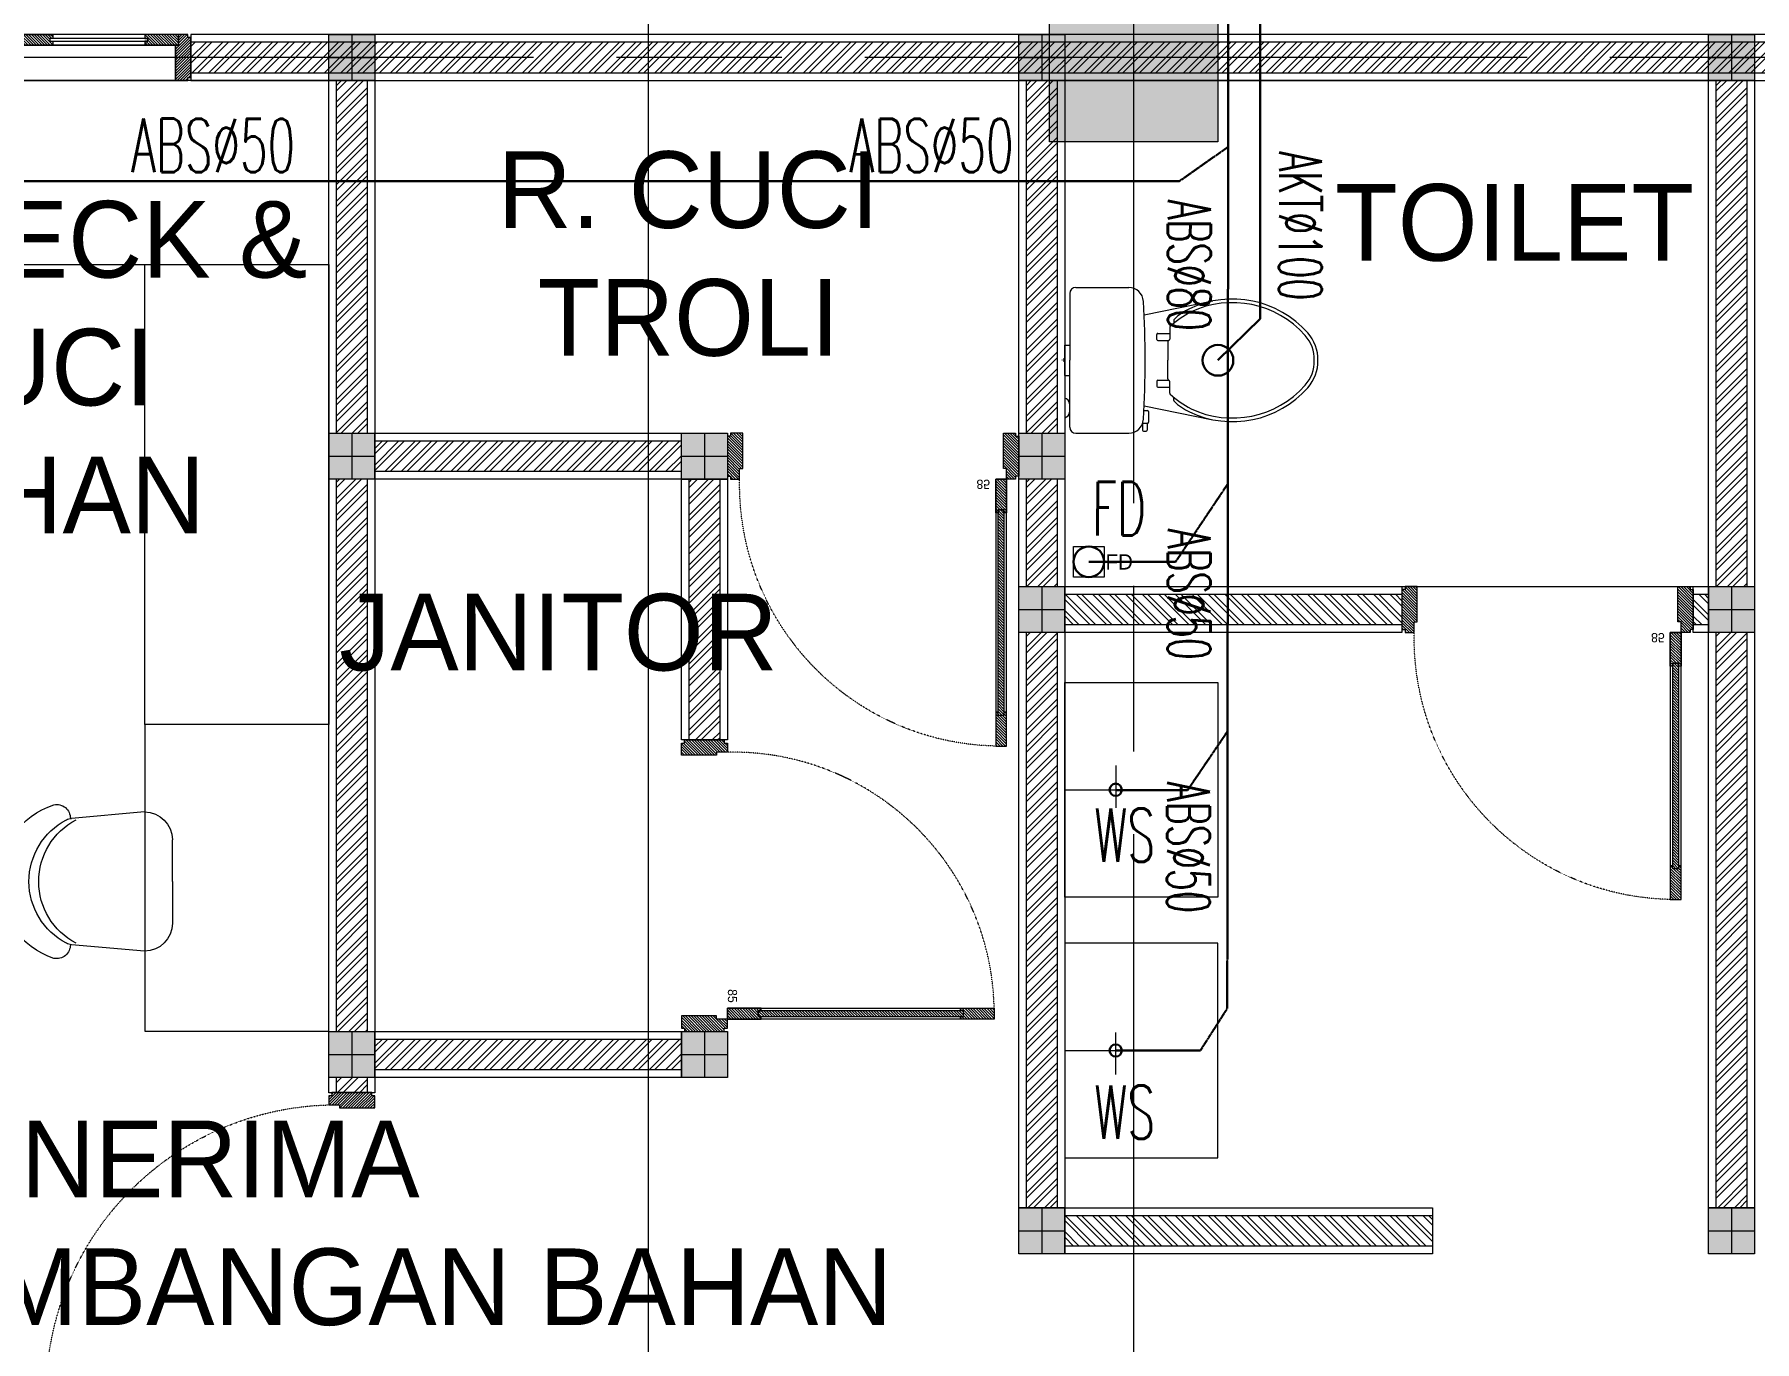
# Model space of a CAD drawing. Header units: millimetres. Extents: x -280308 to 6402717, y -14 to 2073074.
# Drawn here: x -26027 to -20417, y 494587 to 498848 of the extents above; entities that cross this region are included whole.
import ezdxf
from ezdxf.enums import TextEntityAlignment as Align

# ---------------------------------------------------------------- set-up
doc = ezdxf.new("R2010")
doc.units = ezdxf.units.MM
for name, pattern in [('ACAD_ISO03W100', [30, 12, -18]), ('ACAD_ISO08W100', [36, 24, -3, 6, -3]), ('DASHED2', [0.375, 0.25, -0.125]), ('Default', [0])]:
    doc.linetypes.add(name, pattern=pattern)
doc.layers.get('0').update_dxf_attribs({"lineweight": 0})
for name, color, linetype, lineweight, true_color in [('-P-ABK', 7, 'Continuous', 30, 0x05ffff), ('-P-AK', 7, 'Continuous', 30, 0xff0a0a), ('A-FILL-1', 7, 'Continuous', 0, 0x454545), ('P-AKT', 7, 'Continuous', 30, 0xfe0101)]:
    doc.layers.add(name, color=color, linetype=linetype, lineweight=lineweight, true_color=true_color)
for name, color, linetype, lineweight in [('_Door & Window', 1, 'Continuous', 0), ('A-ALINE-1', 91, 'Continuous', 20), ('A-ALINE-3', 111, 'Continuous', 15), ('A-ALINE-6', 117, 'Continuous', 9), ('A-ANNOTATION', 144, 'Continuous', 0), ('A-Furn', 250, 'Continuous', 0), ('A-FURN-EQPM', 177, 'Continuous', 0), ('A-Z22-T-Anno_Text', 152, 'Continuous', 9), ('ARSIR', 251, 'Continuous', 0), ('I-FURN-EQPM', 175, 'Continuous', 0), ('Struktur', 80, 'Continuous', 20)]:
    doc.layers.add(name, color=color, linetype=linetype, lineweight=lineweight)
doc.layers.add('A-TEXT', color=254, linetype='Continuous')
doc.layers.add('FURNITURE', color=26, linetype='Continuous')
doc.layers.add('Teks-PL', color=7, linetype='Default', true_color=0xff0a0a)
doc.styles.add('Annotative', font='arial.ttf', dxfattribs={"height": 1.25})
doc.styles.add('CENTURY', font='GOTHIC.TTF')
doc.styles.add('romans', font='BKANT.TTF')
doc.styles.add('RS', font='ROMANS.SHX', dxfattribs={"width": 0.8})
doc.styles.get("Standard").update_dxf_attribs({"font": 'arial.ttf'})
doc.styles.add('TGF_A', font='arial.ttf')
pattern_1 = [(315, (-30281.9954, -3445.239), (4.490128, 4.490128), [])]
pattern_2 = [(315, (-30681.9954, -2840.6916), (4.490128, 4.490128), [])]
pattern_3 = [(135, (51.1804, 3e-10), (-4.490128, -4.490128), [])]

# ---------------------------------------------------------------- blocks, each defined once
blk = doc.blocks.new('A$Ccf87384a')
blk.add_wipeout([(-75, 75), (75, 75), (75, -75), (-75, -75)])
blk.add_wipeout([(-75, -75), (-75, 75), (75, 75), (75, -75)])
at = {"layer": 'A-FILL-1', "ltscale": 0.25}
h = blk.add_hatch(color=256, dxfattribs=at)
h.dxf.hatch_style = 1
h.paths.add_polyline_path([(-75, -75), (-75, 75), (75, 75), (75, -75)])
at = {"layer": 'A-ALINE-1'}
blk.add_lwpolyline([(-75, -75), (-75, 75), (75, 75), (75, -75)], close=True, dxfattribs=at)
at = {"layer": 'A-FILL-1', "ltscale": 0.25}
for p, q in [((0, 75), (0, -75)), ((-75, 0), (75, 0))]:
    blk.add_line(p, q, dxfattribs=at)
blk = doc.blocks.new('A$C68449458')
at = {"layer": 'A-Furn'}
h = blk.add_hatch(dxfattribs=at)
h.set_pattern_fill('ANSI31', color=256, scale=2, angle=540, style=0)
h.set_pattern_definition([(225, (-3223.3206, 30765.815), (4.490128, -4.490128), [])])
h.paths.add_polyline_path([(-565, 0), (-565, 10), (-575, 10), (-575, 140), (-565, 140), (-565, 150), (-535, 150), (-535, 115), (-525, 115), (-525, 0)])
h = blk.add_hatch(dxfattribs=at)
h.set_pattern_fill('ANSI31', color=256, scale=2, angle=630, style=0)
h.set_pattern_definition(pattern_1)
h.paths.add_polyline_path([(-535, 150), (-425, 150), (-425, 136.5), (-435, 136.5), (-435, 128.5), (-425, 128.5), (-425, 115), (-535, 115)])
h = blk.add_hatch(dxfattribs=at)
h.set_pattern_fill('ANSI31', color=256, scale=2, angle=630, style=0)
h.set_pattern_definition(pattern_2)
h.paths.add_polyline_path([(-15, 150), (-125, 150), (-125, 136.5), (-115, 136.5), (-115, 128.5), (-125, 128.5), (-125, 115), (-15, 115)])
h = blk.add_hatch(dxfattribs=at)
h.set_pattern_fill('ANSI31', color=256, scale=2, angle=540, style=0)
h.set_pattern_definition([(225, (-246547.3637, -152669.671), (4.49012806, -4.49012806), [])])
h.paths.add_polyline_path([(-25, 0), (25, 0), (25, 115), (15, 115), (15, 150), (-15, 150), (-15, 115), (-25, 115)])
h = blk.add_hatch(dxfattribs=at)
h.set_pattern_fill('ANSI31', color=256, scale=2, angle=630, style=0)
h.set_pattern_definition(pattern_2)
h.paths.add_polyline_path([(15, 150), (125, 150), (125, 136.5), (115, 136.5), (115, 128.5), (125, 128.5), (125, 115), (15, 115)])
h = blk.add_hatch(dxfattribs=at)
h.set_pattern_fill('ANSI31', color=256, scale=2, angle=630, style=0)
h.set_pattern_definition(pattern_1)
h.paths.add_polyline_path([(535, 150), (425, 150), (425, 136.5), (435, 136.5), (435, 128.5), (425, 128.5), (425, 115), (535, 115)])
h = blk.add_hatch(dxfattribs=at)
h.set_pattern_fill('ANSI31', color=256, scale=2, angle=540, style=0)
h.set_pattern_definition([(225, (-3073.3206, 30765.815), (4.490128, -4.490128), [])])
h.paths.add_polyline_path([(565, 0), (565, 10), (575, 10), (575, 140), (565, 140), (565, 150), (535, 150), (535, 115), (525, 115), (525, 0)])
at = {"layer": '_Door & Window'}
for points in [[(-565, 0), (-565, 10), (-575, 10), (-575, 140), (-565, 140), (-565, 150), (-535, 150), (-535, 115), (-525, 115), (-525, 0), (-565, 0)], [(-535, 150), (-425, 150), (-425, 136.5), (-435, 136.5), (-435, 128.5), (-425, 128.5), (-425, 115), (-535, 115), (-535, 150)], [(-15, 150), (-125, 150), (-125, 136.5), (-115, 136.5), (-115, 128.5), (-125, 128.5), (-125, 115), (-15, 115), (-15, 150)], [(-25, 0), (25, 0), (25, 115), (15, 115), (15, 150), (-15, 150), (-15, 115), (-25, 115), (-25, 0)], [(15, 150), (125, 150), (125, 136.5), (115, 136.5), (115, 128.5), (125, 128.5), (125, 115), (15, 115), (15, 150)], [(535, 150), (425, 150), (425, 136.5), (435, 136.5), (435, 128.5), (425, 128.5), (425, 115), (535, 115), (535, 150)], [(565, 0), (565, 10), (575, 10), (575, 140), (565, 140), (565, 150), (535, 150), (535, 115), (525, 115), (525, 0), (565, 0)]]:
    blk.add_lwpolyline(points, dxfattribs=at)
for points in [[(-15, 150), (-15, 115), (-535, 115), (-535, 150)], [(-525, 0), (-25, 0), (-25, 115), (-525, 115)], [(15, 150), (15, 115), (535, 115), (535, 150)], [(25, 0), (525, 0), (525, 115), (25, 115)]]:
    blk.add_lwpolyline(points, close=True, dxfattribs=at)
at = {"layer": 'A-Furn', "color": 4, "true_color": 0x00e5ff}
for points in [[(-435, 136.5), (-115, 136.5), (-115, 128.5), (-435, 128.5)], [(435, 136.5), (115, 136.5), (115, 128.5), (435, 128.5)]]:
    blk.add_lwpolyline(points, close=True, dxfattribs=at)
blk = doc.blocks.new('A$Ca4ca9c0b')
at = {"layer": 'A-Furn'}
h = blk.add_hatch(dxfattribs=at)
h.set_pattern_fill('ANSI31', color=256, scale=2, angle=540, style=0)
h.set_pattern_definition([(225, (109566.3125, -240668.4215), (4.49012806, -4.49012806), [])])
h.paths.add_polyline_path([(10, 1020), (10, 910), (2, 910), (2, 920), (-17, 920), (-17, 910), (-25, 910), (-25, 1020)])
h = blk.add_hatch(dxfattribs=at)
h.set_pattern_fill('ANSI31', color=256, scale=2, angle=540, style=0)
h.set_pattern_definition([(225, (109566.3125, -240568.4215), (4.49012806, -4.49012806), [])])
h.paths.add_polyline_path([(2, 920), (-17, 920), (-17, 250), (2, 250)])
h = blk.add_hatch(dxfattribs=at)
h.set_pattern_fill('ANSI31', color=256, scale=2, angle=540, style=0)
h.set_pattern_definition([(225, (110170.8596, -240618.4215), (4.49012806, -4.49012806), [])])
h.paths.add_polyline_path([(10, 150), (10, 260), (2, 260), (2, 250), (-17, 250), (-17, 260), (-25, 260), (-25, 150)])
h = blk.add_hatch(dxfattribs=at)
h.set_pattern_fill('ANSI31', color=256, scale=2, angle=540, style=0)
h.set_pattern_definition([(225, (109716.3125, -240669.602), (4.49012806, -4.49012806), [])])
h.paths.add_polyline_path([(-890, 0), (-890, 10), (-900, 10), (-900, 140), (-890, 140), (-890, 150), (-860, 150), (-860, 115), (-850, 115), (-850, 0)])
h = blk.add_hatch(dxfattribs=at)
h.set_pattern_fill('ANSI31', color=256, scale=2, angle=540, style=0)
h.set_pattern_definition([(225, (109566.3125, -240669.602), (4.49012806, -4.49012806), [])])
h.paths.add_polyline_path([(40, 0), (40, 10), (50, 10), (50, 140), (40, 140), (40, 150), (10, 150), (10, 115), (0, 115), (0, 0)])
at = {"layer": '_Door & Window'}
for points in [[(10, 1020), (10, 910), (2, 910), (2, 920), (-17, 920), (-17, 910), (-25, 910), (-25, 1020), (10, 1020)], [(10, 150), (10, 260), (2, 260), (2, 250), (-17, 250), (-17, 260), (-25, 260), (-25, 150), (10, 150)], [(-890, 0), (-890, 10), (-900, 10), (-900, 140), (-890, 140), (-890, 150), (-860, 150), (-860, 115), (-850, 115), (-850, 0), (-890, 0)], [(40, 0), (40, 10), (50, 10), (50, 140), (40, 140), (40, 150), (10, 150), (10, 115), (0, 115), (0, 0), (40, 0)]]:
    blk.add_lwpolyline(points, dxfattribs=at)
blk.add_lwpolyline([(10, 150), (-25, 150), (-25, 1020), (10, 1020)], close=True, dxfattribs=at)
at = {"layer": '_Door & Window', "linetype": 'ACAD_ISO03W100', "ltscale": 0.02}
blk.add_arc((-6.9, 167), 853.2, 91.2147, 181.1385, dxfattribs=at)
at = {"layer": 'A-Furn'}
blk.add_lwpolyline([(2, 920), (-17, 920), (-17, 250), (2, 250)], close=True, dxfattribs=at)
at = {"layer": 'Defpoints', "ltscale": 0.25, "insert": (-87.7, 181.6), "char_height": 30, "attachment_point": 1, "style": 'CENTURY'}
blk.add_mtext_dynamic_manual_height_columns('85', width=78.467, gutter_width=750, heights=[0], dxfattribs=at)
blk = doc.blocks.new('P180')
at = {"layer": 'A-Furn'}
h = blk.add_hatch(dxfattribs=at)
h.set_pattern_fill('ANSI31', color=256, scale=2, angle=450, style=0)
h.paths.add_polyline_path([(-30765.8, -2658.3), (-30755.8, -2658.3), (-30755.8, -2648.3), (-30625.8, -2648.3), (-30625.8, -2658.3), (-30615.8, -2658.3), (-30615.8, -2688.3), (-30650.8, -2688.3), (-30650.8, -2698.3), (-30765.8, -2698.3)])
h = blk.add_hatch(dxfattribs=at)
h.set_pattern_fill('ANSI31', color=256, scale=2, angle=450, style=0)
h.set_pattern_definition([(135, (51.1804, -604.547), (-4.490128, -4.490128), [])])
h.paths.add_polyline_path([(-30615.8, -3608.3), (-30505.8, -3608.3), (-30505.8, -3600.3), (-30515.8, -3600.3), (-30515.8, -3581.3), (-30505.8, -3581.3), (-30505.8, -3573.3), (-30615.8, -3573.3)])
h = blk.add_hatch(dxfattribs=at)
h.set_pattern_fill('ANSI31', color=256, scale=2, angle=450, style=0)
h.set_pattern_definition(pattern_3)
h.paths.add_polyline_path([(-29795.8, -3600.3), (-29795.8, -3581.3), (-30515.8, -3581.3), (-30515.8, -3600.3)])
h = blk.add_hatch(dxfattribs=at)
h.set_pattern_fill('ANSI31', color=256, scale=2, angle=450, style=0)
h.set_pattern_definition(pattern_3)
h.paths.add_polyline_path([(-29695.8, -3608.3), (-29805.8, -3608.3), (-29805.8, -3600.3), (-29795.8, -3600.3), (-29795.8, -3581.3), (-29805.8, -3581.3), (-29805.8, -3573.3), (-29695.8, -3573.3)])
h = blk.add_hatch(dxfattribs=at)
h.set_pattern_fill('ANSI31', color=256, scale=2, angle=450, style=0)
h.paths.add_polyline_path([(-30765.8, -3638.3), (-30755.8, -3638.3), (-30755.8, -3648.3), (-30625.8, -3648.3), (-30625.8, -3638.3), (-30615.8, -3638.3), (-30615.8, -3608.3), (-30650.8, -3608.3), (-30650.8, -3598.3), (-30765.8, -3598.3)])
at = {"layer": '_Door & Window'}
for points in [[(-30765.8, -2658.3), (-30755.8, -2658.3), (-30755.8, -2648.3), (-30625.8, -2648.3), (-30625.8, -2658.3), (-30615.8, -2658.3), (-30615.8, -2688.3), (-30650.8, -2688.3), (-30650.8, -2698.3), (-30765.8, -2698.3), (-30765.8, -2658.3)], [(-30615.8, -3608.3), (-30505.8, -3608.3), (-30505.8, -3600.3), (-30515.8, -3600.3), (-30515.8, -3581.3), (-30505.8, -3581.3), (-30505.8, -3573.3), (-30615.8, -3573.3), (-30615.8, -3608.3)], [(-29695.8, -3608.3), (-29805.8, -3608.3), (-29805.8, -3600.3), (-29795.8, -3600.3), (-29795.8, -3581.3), (-29805.8, -3581.3), (-29805.8, -3573.3), (-29695.8, -3573.3), (-29695.8, -3608.3)], [(-30765.8, -3638.3), (-30755.8, -3638.3), (-30755.8, -3648.3), (-30625.8, -3648.3), (-30625.8, -3638.3), (-30615.8, -3638.3), (-30615.8, -3608.3), (-30650.8, -3608.3), (-30650.8, -3598.3), (-30765.8, -3598.3), (-30765.8, -3638.3)]]:
    blk.add_lwpolyline(points, dxfattribs=at)
blk.add_lwpolyline([(-30615.8, -3608.3), (-30615.8, -3573.3), (-29695.8, -3573.3), (-29695.8, -3608.3)], close=True, dxfattribs=at)
at = {"layer": '_Door & Window', "linetype": 'ACAD_ISO03W100', "ltscale": 0.02}
blk.add_arc((-30640.5, -3634.6), 946.6, 3.7152, 88.5077, dxfattribs=at)
at = {"layer": 'A-Furn'}
blk.add_lwpolyline([(-29795.8, -3600.3), (-29795.8, -3581.3), (-30515.8, -3581.3), (-30515.8, -3600.3)], close=True, dxfattribs=at)
at = {"layer": 'Defpoints', "ltscale": 0.25, "insert": (-30585.6, -3496.2), "char_height": 30, "attachment_point": 1, "rotation": 270, "style": 'CENTURY'}
blk.add_mtext_dynamic_manual_height_columns('90', width=78.467, gutter_width=750, heights=[0], dxfattribs=at)
blk = doc.blocks.new('A$C286adef0')
at = {"layer": 'A-FILL-1', "ltscale": 0.25}
h = blk.add_hatch(dxfattribs=at)
h.set_pattern_fill('ANSI32', color=256, scale=4, angle=180)
h.set_pattern_definition([(225, (125650.98, -40218.705), (26.940768, -26.940768), []), (225, (125633.02, -40218.705), (26.940768, -26.940768), [])])
h.paths.add_polyline_path([(20972.8, -5047), (20972.8, -1747), (21072.8, -1747), (21072.8, -5047)])
h = blk.add_hatch(dxfattribs=at)
h.set_pattern_fill('ANSI32', color=256, scale=4, angle=180)
h.set_pattern_definition([(225, (127900.98, -40218.705), (26.940768, -26.940768), []), (225, (127883.02, -40218.705), (26.940768, -26.940768), [])])
h.paths.add_polyline_path([(23222.8, -5422), (23222.8, -1747), (23322.8, -1747), (23322.8, -5422)])
h = blk.add_hatch(dxfattribs=at)
h.set_pattern_fill('ANSI32', color=256, scale=4, angle=180)
h.set_pattern_definition([(225, (130150.98, -40218.705), (26.940768, -26.940768), []), (225, (130133.02, -40218.705), (26.940768, -26.940768), [])])
h.paths.add_polyline_path([(25472.8, -5422), (25472.8, -1747), (25572.8, -1747), (25572.8, -5422)])
h = blk.add_hatch(dxfattribs=at)
h.set_pattern_fill('ANSI32', color=256, scale=4, angle=180)
h.set_pattern_definition([(225, (126800.98, -40218.705), (26.940768, -26.940768), []), (225, (126783.02, -40218.705), (26.940768, -26.940768), [])])
h.paths.add_polyline_path([(22122.8, -3897), (22122.8, -3047), (22222.8, -3047), (22222.8, -3897)])
at = {"layer": 'A-ALINE-3', "linetype": 'Continuous'}
for points in [[(20972.8, -5047), (20972.8, -1747), (21072.8, -1747), (21072.8, -5047)], [(23222.8, -5422), (23222.8, -1747), (23322.8, -1747), (23322.8, -5422)], [(25472.8, -5422), (25472.8, -1747), (25572.8, -1747), (25572.8, -5422)], [(22122.8, -3897), (22122.8, -3047), (22222.8, -3047), (22222.8, -3897)]]:
    blk.add_lwpolyline(points, close=True, dxfattribs=at)
at = {"layer": 'A-ALINE-6'}
for points in [[(20947.8, -5047), (20947.8, -1747), (21097.8, -1747), (21097.8, -5047)], [(23197.8, -5422), (23197.8, -1747), (23347.8, -1747), (23347.8, -5422)], [(25447.8, -5422), (25447.8, -1747), (25597.8, -1747), (25597.8, -5422)], [(22097.8, -3897), (22097.8, -3047), (22247.8, -3047), (22247.8, -3897)]]:
    blk.add_lwpolyline(points, close=True, dxfattribs=at)
at = {"ltscale": 0.25, "xscale": -1, "rotation": 180}
blk.add_blockref('A$Ca4ca9c0b', (25347.8, -3397), dxfattribs=at)
at = {"ltscale": 0.25}
blk.add_blockref('A$Ccf87384a', (22172.8, -4922), dxfattribs=at)
at = {"xscale": -1}
blk.add_blockref('P180', (-9668, -2398.6), dxfattribs=at)
at = {"layer": 'A-FURN-EQPM', "color": 0, "linetype": 'ByBlock', "lineweight": -2, "ltscale": 0.25}
blk.add_blockref('A$C68449458', (19922.8, -1747), dxfattribs=at)
at = {"ltscale": 0.25}
for p in [(21022.8, -1672), (21022.8, -2972), (23272.8, -2972), (23272.8, -3472), (25522.8, -3472), (21022.8, -4922), (23272.8, -5497), (25522.8, -5497)]:
    blk.add_blockref('A$Ccf87384a', p, dxfattribs=at)
at = {"ltscale": 0.25, "rotation": 270}
blk.add_blockref('A$Ca4ca9c0b', (22097.8, -4797), dxfattribs=at)
at = {"layer": 'A-FILL-1', "ltscale": 0.25}
h = blk.add_hatch(dxfattribs=at)
h.set_pattern_fill('ANSI32', color=256, scale=4, angle=180)
h.set_pattern_definition([(225, (-183193.888, -223804.533), (26.9407684, -26.9407684), []), (225, (-183211.85, -223804.533), (26.9407684, -26.9407684), [])])
h.paths.add_polyline_path([(22097.8, -3022), (21097.8, -3022), (21097.8, -2922), (22097.8, -2922)])
h = blk.add_hatch(dxfattribs=at)
h.set_pattern_fill('ANSI32', color=256, scale=4, angle=270)
h.set_pattern_definition([(315, (61819.543, 101156.224), (26.940768, 26.940768), []), (315, (61819.543, 101138.263), (26.940768, 26.940768), [])])
h.paths.add_polyline_path([(24447.8, -3522), (23347.8, -3522), (23347.8, -3422), (24447.8, -3422)])
h = blk.add_hatch(dxfattribs=at)
h.set_pattern_fill('ANSI32', color=256, scale=4, angle=270)
h.set_pattern_definition([(315, (62719.543, 101156.224), (26.940768, 26.940768), []), (315, (62719.543, 101138.263), (26.940768, 26.940768), [])])
h.paths.add_polyline_path([(25447.8, -3522), (25397.8, -3522), (25397.8, -3422), (25447.8, -3422)])
h = blk.add_hatch(dxfattribs=at)
h.set_pattern_fill('ANSI32', color=256, scale=4, angle=180)
h.set_pattern_definition([(225, (-183193.888, -225754.533), (26.9407684, -26.9407684), []), (225, (-183211.85, -225754.533), (26.9407684, -26.9407684), [])])
h.paths.add_polyline_path([(22097.8, -4972), (21097.8, -4972), (21097.8, -4872), (22097.8, -4872)])
h = blk.add_hatch(dxfattribs=at)
h.set_pattern_fill('ANSI32', color=256, scale=4, angle=270)
h.set_pattern_definition([(315, (61819.543, 99131.224), (26.940768, 26.940768), []), (315, (61819.543, 99113.263), (26.940768, 26.940768), [])])
h.paths.add_polyline_path([(24547.8, -5547), (23347.8, -5547), (23347.8, -5447), (24547.8, -5447)])
at = {"layer": 'A-ALINE-3', "linetype": 'Continuous'}
for points in [[(22097.8, -3022), (21097.8, -3022), (21097.8, -2922), (22097.8, -2922)], [(24447.8, -3522), (23347.8, -3522), (23347.8, -3422), (24447.8, -3422)], [(25447.8, -3522), (25397.8, -3522), (25397.8, -3422), (25447.8, -3422)], [(22097.8, -4972), (21097.8, -4972), (21097.8, -4872), (22097.8, -4872)], [(24547.8, -5547), (23347.8, -5547), (23347.8, -5447), (24547.8, -5447)]]:
    blk.add_lwpolyline(points, close=True, dxfattribs=at)
at = {"layer": 'A-ALINE-6'}
for points in [[(23347.8, -3397), (25447.8, -3397), (25447.8, -1747), (23347.8, -1747)], [(22097.8, -3047), (21097.8, -3047), (21097.8, -2897), (22097.8, -2897)], [(24447.8, -3547), (23347.8, -3547), (23347.8, -3397), (24447.8, -3397)], [(25447.8, -3547), (25397.8, -3547), (25397.8, -3397), (25447.8, -3397)], [(22097.8, -4997), (21097.8, -4997), (21097.8, -4847), (22097.8, -4847)], [(24547.8, -5572), (23347.8, -5572), (23347.8, -5422), (24547.8, -5422)]]:
    blk.add_lwpolyline(points, close=True, dxfattribs=at)
at = {"ltscale": 0.25}
for p in [(23272.8, -1672), (25522.8, -1672), (22172.8, -2972)]:
    blk.add_blockref('A$Ccf87384a', p, dxfattribs=at)
at = {"layer": 'A-FILL-1', "ltscale": 0.25}
h = blk.add_hatch(dxfattribs=at)
h.set_pattern_fill('ANSI32', color=256, scale=4, angle=180)
h.set_pattern_definition([(225, (-254914.15, -218108.79), (26.9407684, -26.9407684), []), (225, (-254932.112, -218108.79), (26.9407684, -26.9407684), [])])
h.paths.add_polyline_path([(29572.8, -1622), (20497.8, -1622), (20497.8, -1722), (29572.8, -1722)])
at = {"layer": 'A-ALINE-3', "linetype": 'Continuous'}
blk.add_lwpolyline([(29572.8, -1622), (20497.8, -1622), (20497.8, -1722), (29572.8, -1722)], close=True, dxfattribs=at)
at = {"layer": 'A-ALINE-6'}
blk.add_lwpolyline([(29572.8, -1597), (20497.8, -1597), (20497.8, -1747), (29572.8, -1747)], close=True, dxfattribs=at)
at = {"ltscale": 0.25, "xscale": -1, "rotation": 180}
blk.add_blockref('A$Ca4ca9c0b', (23147.8, -2897), dxfattribs=at)
blk = doc.blocks.new('*U552')
at = {"layer": 'A-ANNOTATION', "linetype": 'ACAD_ISO08W100', "ltscale": 0.25}
blk.add_lwpolyline([(0, -5), (0, -90.561)], dxfattribs=at)
at = {"layer": 'A-TEXT'}
blk.add_attdef('N', text='', height=0.9, dxfattribs=at).set_placement((0, 2.75), align=Align.MIDDLE_CENTER)
blk = doc.blocks.new('*U539')
at = {"layer": 'A-ANNOTATION', "linetype": 'ACAD_ISO08W100', "ltscale": 0.25}
blk.add_lwpolyline([(0, -7.641), (0, -228.348)], dxfattribs=at)
at = {"layer": 'A-TEXT'}
blk.add_attdef('N', text='', height=0.9, dxfattribs=at).set_placement((0, 2.75), align=Align.MIDDLE_CENTER)
blk = doc.blocks.new('A$Cf37525da')
at = {"color": 124, "xscale": -360.0000000000001, "yscale": 360.0000000000001, "zscale": 360.0000000000001}
for name, p, rotation in [('*U552', (-44750, -25932.8), 180), ('*U539', (4643.8, 0), 270)]:
    blk.add_blockref(name, p, dxfattribs=dict(at, rotation=rotation))
blk = doc.blocks.new('*U538')
at = {"lineweight": -2}
blk.add_lwpolyline([(0, -0.2344), (0, -3.1346)], dxfattribs=at)
at = {"color": 7, "lineweight": -2, "style": 'TGF_A', "flags": 8}
for tag, height, p in [('NOTE1', 0.0625, (0, 0.3375)), ('DET', 0.0938, (0, 0.0961)), ('SHT', 0.075, (0, -0.1021)), ('NOTE2', 0.0625, (0, -0.3994))]:
    blk.add_attdef(tag, text='', height=height, dxfattribs=at).set_placement(p, align=Align.MIDDLE)
blk = doc.blocks.new('A$Cba193409')
at = {"layer": 'A-Z22-T-Anno_Text', "color": 7, "xscale": 4266.666666600002, "yscale": 4266.666666600002, "zscale": 4266.666666600002}
blk.add_blockref('*U538', (-46583, 5394.1), dxfattribs=at)
blk = doc.blocks.new('A$Ccc440957')
at = {"layer": 'FURNITURE', "color": 0, "linetype": 'ByBlock', "lineweight": -2}
for p, q in [((-44.9, 189), (-243.3, 171.7)), ((30.7, 0), (30.7, 113.4)), ((30.7, 0), (30.7, -113.4)), ((-44.9, -189), (-243.3, -171.7))]:
    blk.add_line(p, q, dxfattribs=at)
for centre, radius, start, end in [((-218.8, -5.7), 226.4, 108.7288, 178.5583), ((-284.3, 171.6), 37.8, 0, 100.971), ((-44.9, 113.4), 75.6, 0, 90), ((-170.1, 0), 189, 117.5453, 180), ((-143.7, 0), 189, 117.5453, 180), ((-240, 134.1), 37.8, 94.9782, 117.5453), ((-218.8, 5.7), 226.4, 181.4417, 251.2712), ((-170.1, 0), 189, 180, 242.4547), ((-143.7, 0), 189, 180, 242.4547), ((-44.9, -113.4), 75.6, 270, 0), ((-284.3, -171.6), 37.8, 259.029, 0), ((-240, -134.1), 37.8, 242.4547, 265.0218)]:
    blk.add_arc(centre, radius, start, end, dxfattribs=at)
blk = doc.blocks.new('WASTAFEL 2')
at = {"color": 0, "linetype": 'ByBlock', "lineweight": -2, "ltscale": 0.25}
for p, q in [((48793.3, 63216.8), (48793.3, 63050.4)), ((48871.9, 63050.4), (48734.5, 63050.4))]:
    blk.add_line(p, q, dxfattribs=at)
blk.add_lwpolyline([(48443.3, 63216.8), (49143.3, 63216.8), (49143.3, 62716.8), (48443.3, 62716.8)], close=True, dxfattribs=at)
blk = doc.blocks.new('greg')
at = {"layer": 'I-FURN-EQPM', "ltscale": 1000}
for p, q in [((2016835.1, 1433823.2), (2017007.7, 1433823.2)), ((2016815.6, 1433803.7), (2016815.6, 1433585.7)), ((2017057.8, 1433734.4), (2017282.2, 1433779.2)), ((2017141.5, 1433693.1), (2017141.5, 1433655)), ((2017154.9, 1433716.9), (2017154.9, 1433706.2)), ((2017099.8, 1433653.7), (2017099.8, 1433670.4)), ((2017103.1, 1433673.6), (2017141.5, 1433673.6)), ((2017103.1, 1433650.5), (2017138.2, 1433650.5)), ((2017134.9, 1433645.9), (2017134.9, 1433585.7)), ((2017135.9, 1433648.3), (2017140.5, 1433652.7)), ((2016798.9, 1433634.9), (2016815.6, 1433634.9)), ((2016798.9, 1433536.4), (2016798.9, 1433634.9)), ((2016815.6, 1433367.6), (2016815.6, 1433585.7)), ((2017134.9, 1433525.4), (2017134.9, 1433585.7)), ((2016798.9, 1433536.4), (2016815.6, 1433536.4)), ((2017099.8, 1433517.6), (2017099.8, 1433501)), ((2017103.1, 1433520.9), (2017138.2, 1433520.9)), ((2017103.1, 1433497.7), (2017141.5, 1433497.7)), ((2017135.9, 1433523.1), (2017140.5, 1433518.7)), ((2017141.5, 1433478.2), (2017141.5, 1433516.3)), ((2016798.9, 1433461.8), (2016798.9, 1433398.7)), ((2016814.4, 1433443.8), (2016814.4, 1433416.7)), ((2016814.4, 1433441.1), (2016815.6, 1433441.1)), ((2016814.4, 1433419.4), (2016815.6, 1433419.4)), ((2017057.1, 1433421.9), (2017069.3, 1433421.9)), ((2017057.8, 1433436.9), (2017282.2, 1433392.2)), ((2017072.5, 1433418.6), (2017072.5, 1433383.6)), ((2017154.9, 1433454.4), (2017154.9, 1433465.1)), ((2017052.9, 1433380.3), (2017052.9, 1433358.4)), ((2017053, 1433380.4), (2017069.3, 1433380.4)), ((2017056.2, 1433355.2), (2017064.9, 1433355.2)), ((2017068.1, 1433380.4), (2017068.1, 1433358.4)), ((2016835.1, 1433348.2), (2017007.7, 1433348.2))]:
    blk.add_line(p, q, dxfattribs=at)
for centre, radius, start, end in [((2016835.1, 1433803.7), 19.4, 90, 180), ((2017007.7, 1433775.2), 48, 2.7365, 90), ((2013801.1, 1433585.7), 3260.1, 356.6267, 3.3733), ((2017287.3, 1433582.7), 189.5, 115.3845, 133.926), ((2017346.2, 1433458.4), 327.1, 41.4237, 115.367), ((2017346.2, 1433458.4), 315.4, 41.4237, 115.367), ((2017144.7, 1433693.1), 3.24, 132.4037, 180), ((2017360.3, 1433457.1), 322.9, 117.5155, 132.4037), ((2017158.1, 1433716.9), 3.24, 133.926, 180), ((2017103.1, 1433670.4), 3.24, 90, 180), ((2017103.1, 1433653.7), 3.24, 180, 270), ((2017138.2, 1433645.9), 3.24, 134.0485, 180), ((2017138.2, 1433655), 3.24, 314.0485, 0), ((2017496.1, 1433588.5), 116.9, 358.7172, 42.146), ((2017496.1, 1433588.5), 128.6, 358.7172, 42.146), ((2017496.1, 1433582.8), 116.9, 317.854, 1.2828), ((2017496.1, 1433582.8), 128.6, 317.854, 1.2828), ((2017138.2, 1433525.4), 3.24, 180, 225.9515), ((2017103.1, 1433517.6), 3.24, 90, 180), ((2017103.1, 1433501), 3.24, 180, 270), ((2017138.2, 1433516.3), 3.24, 0, 45.9515), ((2017144.7, 1433478.2), 3.24, 180, 227.5963), ((2017360.3, 1433714.3), 322.9, 227.5963, 242.4845), ((2017346.2, 1433712.9), 327.1, 244.633, 318.5763), ((2017346.2, 1433712.9), 315.4, 244.633, 318.5763), ((2016795.4, 1433443.2), 19, 1.9066, 79.3868), ((2016795.4, 1433417.4), 19, 280.6132, 358.0934), ((2017069.3, 1433418.6), 3.24, 0, 90), ((2017158.1, 1433454.4), 3.24, 180, 226.074), ((2017287.3, 1433588.6), 189.5, 226.074, 244.6155), ((2016835.1, 1433367.6), 19.4, 180, 270), ((2017007.7, 1433396.1), 48, 270, 357.2635), ((2017056.2, 1433358.4), 3.24, 180, 270), ((2017064.9, 1433358.4), 3.24, 270, 0), ((2017069.3, 1433383.6), 3.24, 270, 0)]:
    blk.add_arc(centre, radius, start, end, dxfattribs=at)
at = {"layer": 'I-FURN-EQPM', "ltscale": 1000, "style": 'romans'}
blk.add_text('+', height=19.4, dxfattribs=at).set_placement((2016786.8, 1433577.3))
blk = doc.blocks.new('A$C8aa274cb')
at = {"color": 0, "linetype": 'ByBlock', "lineweight": -2, "ltscale": 0.25}
blk.add_lwpolyline([(-47650, -375), (-49700, -375), (-49700, -975), (-47650, -975)], close=True, dxfattribs=at)
at = {"layer": 'A-FURN-EQPM', "color": 0, "linetype": 'ByBlock', "lineweight": -2, "ltscale": 0.25}
for points in [[(-47650, -2475), (-48250, -2475), (-48250, -975), (-47650, -975)], [(-48250, -3475), (-47650, -3475), (-47650, -2475), (-48250, -2475)]]:
    blk.add_lwpolyline(points, close=True, dxfattribs=at)
at = {"layer": 'A-FURN-EQPM', "linetype": 'ByBlock', "lineweight": -2, "ltscale": 0.25}
blk.add_lwpolyline([(-45221.1, -1894.3), (-45121.1, -1894.3), (-45121.1, -1994.3), (-45221.1, -1994.3)], close=True, dxfattribs=at)
at = {"color": 0, "linetype": 'ByBlock', "lineweight": -2, "rotation": 90}
blk.add_blockref('WASTAFEL 2', (17966.8, -51480.8), dxfattribs=at)
at = {"ltscale": 0.25, "xscale": -1.2, "yscale": 1.2, "zscale": 1.2, "rotation": 180}
blk.add_blockref('A$Ccc440957', (-48196.8, -2986.8), dxfattribs=at)
at = {"color": 0, "linetype": 'ByBlock', "lineweight": -2, "xscale": -1.000000000000005, "rotation": 90}
blk.add_blockref('WASTAFEL 2', (17966.8, 45255.8), dxfattribs=at)
at = {"layer": 'A-Furn', "color": 0, "linetype": 'ByBlock', "lineweight": -2, "ltscale": 0.25}
blk.add_blockref('greg', (-2062048.9, -1434873.2), dxfattribs=at)
blk = doc.blocks.new('A$Ce8dd3f65')
at = {"layer": 'ARSIR', "linetype": 'ByBlock', "lineweight": -2, "ltscale": 0.25}
h = blk.add_hatch(color=256, dxfattribs=at)
h.dxf.hatch_style = 1
h.paths.add_polyline_path([(30100, 3775), (30500, 3775), (30500, 4375), (30100, 4375)])
h.paths.add_polyline_path([(30050, 1875), (30550, 1875), (30550, 2375), (30050, 2375)])
h.paths.add_polyline_path([(44800, 1875), (45300, 1875), (45300, 2375), (44800, 2375)])
h.paths.add_polyline_path([(39025, 1875), (39525, 1875), (39525, 2375), (39025, 2375)])
h.paths.add_polyline_path([(0, 20200), (600, 20200), (600, 19600), (0, 19600)])
h.paths.add_polyline_path([(0, 600), (600, 600), (600, 0), (0, 0)])
h.paths.add_polyline_path([(0, 14300), (600, 14300), (600, 13700), (0, 13700)])
h.paths.add_polyline_path([(0, 5900), (600, 5900), (600, 6500), (0, 6500)])
h.paths.add_polyline_path([(4025, 20175), (4575, 20175), (4575, 19625), (4025, 19625)])
h.paths.add_polyline_path([(4000, 14300), (4600, 14300), (4600, 13700), (4000, 13700)])
h.paths.add_polyline_path([(4025, 25), (4575, 25), (4575, 575), (4025, 575)])
h.paths.add_polyline_path([(4000, 5900), (4600, 5900), (4600, 6500), (4000, 6500)])
h.paths.add_polyline_path([(9025, 20175), (9575, 20175), (9575, 19625), (9025, 19625)])
h.paths.add_polyline_path([(9000, 14300), (9600, 14300), (9600, 13700), (9000, 13700)])
h.paths.add_polyline_path([(9025, 25), (9575, 25), (9575, 575), (9025, 575)])
h.paths.add_polyline_path([(9000, 5900), (9600, 5900), (9600, 6500), (9000, 6500)])
h.paths.add_polyline_path([(15025, 20175), (15575, 20175), (15575, 19625), (15025, 19625)])
h.paths.add_polyline_path([(15000, 14300), (15600, 14300), (15600, 13700), (15000, 13700)])
h.paths.add_polyline_path([(15025, 25), (15575, 25), (15575, 575), (15025, 575)])
h.paths.add_polyline_path([(15000, 5900), (15600, 5900), (15600, 6500), (15000, 6500)])
h.paths.add_polyline_path([(21025, 20175), (21575, 20175), (21575, 19625), (21025, 19625)])
h.paths.add_polyline_path([(21000, 14300), (21600, 14300), (21600, 13700), (21000, 13700)])
h.paths.add_polyline_path([(21025, 25), (21575, 25), (21575, 575), (21025, 575)])
h.paths.add_polyline_path([(21000, 5900), (21600, 5900), (21600, 6500), (21000, 6500)])
h.paths.add_polyline_path([(27025, 20175), (27575, 20175), (27575, 19625), (27025, 19625)])
h.paths.add_polyline_path([(27000, 14300), (27600, 14300), (27600, 13700), (27000, 13700)])
h.paths.add_polyline_path([(27025, 25), (27575, 25), (27575, 575), (27025, 575)])
h.paths.add_polyline_path([(27000, 5900), (27600, 5900), (27600, 6500), (27000, 6500)])
h.paths.add_polyline_path([(33025, 20175), (33575, 20175), (33575, 19625), (33025, 19625)])
h.paths.add_polyline_path([(33000, 14300), (33600, 14300), (33600, 13700), (33000, 13700)])
h.paths.add_polyline_path([(33025, 25), (33575, 25), (33575, 575), (33025, 575)])
h.paths.add_polyline_path([(33000, 5900), (33600, 5900), (33600, 6500), (33000, 6500)])
h.paths.add_polyline_path([(39025, 20175), (39575, 20175), (39575, 19625), (39025, 19625)])
h.paths.add_polyline_path([(39000, 14300), (39600, 14300), (39600, 13700), (39000, 13700)])
h.paths.add_polyline_path([(39025, 25), (39575, 25), (39575, 575), (39025, 575)])
h.paths.add_polyline_path([(39000, 5900), (39600, 5900), (39600, 6500), (39000, 6500)])
h.paths.add_polyline_path([(44775, 20175), (45325, 20175), (45325, 19625), (44775, 19625)])
h.paths.add_polyline_path([(44750, 14300), (45350, 14300), (45350, 13700), (44750, 13700)])
h.paths.add_polyline_path([(44775, 25), (45325, 25), (45325, 575), (44775, 575)])
h.paths.add_polyline_path([(44775, 5900), (45375, 5900), (45375, 6500), (44775, 6500)])
h.paths.add_polyline_path([(49775, 20175), (50325, 20175), (50325, 19625), (49775, 19625)])
h.paths.add_polyline_path([(49750, 14300), (50350, 14300), (50350, 13700), (49750, 13700)])
h.paths.add_polyline_path([(49775, 25), (50325, 25), (50325, 575), (49775, 575)])
h.paths.add_polyline_path([(49750, 5900), (50350, 5900), (50350, 6500), (49750, 6500)])
h.paths.add_polyline_path([(53775, 20175), (54325, 20175), (54325, 19625), (53775, 19625)])
h.paths.add_polyline_path([(53750, 14300), (54350, 14300), (54350, 13700), (53750, 13700)])
h.paths.add_polyline_path([(53775, 25), (54325, 25), (54325, 575), (53775, 575)])
h.paths.add_polyline_path([(53750, 5900), (54350, 5900), (54350, 6500), (53750, 6500)])
h.paths.add_polyline_path([(45300, 3775), (45300, 4175), (44800, 4175), (44800, 3775)])
h.paths.add_polyline_path([(39550, 3775), (39550, 4175), (39050, 4175), (39050, 3775)])
h.paths.add_polyline_path([(27075, 3925), (27475, 3925), (27475, 4425), (27075, 4425)])
h.paths.add_polyline_path([(13300, 16650), (13700, 16650), (13700, 17150), (13300, 17150)])
h.paths.add_polyline_path([(13300, 19650), (13700, 19650), (13700, 20150), (13300, 20150)])
h.paths.add_polyline_path([(30050, 50), (30550, 50), (30550, 550), (30050, 550)])
at = {"layer": 'Struktur', "color": 0, "linetype": 'ByBlock', "lineweight": -2, "ltscale": 0.25}
blk.add_lwpolyline([(9025, 20175), (9575, 20175), (9575, 19625), (9025, 19625)], close=True, dxfattribs=at)
blk = doc.blocks.new('3')
at = {"ltscale": 0.25}
blk.add_blockref('A$C286adef0', (-46014.9, 500445.2), dxfattribs=at)
blk.add_blockref('A$Cf37525da', (22307.9, 498773.3), dxfattribs=at)
at = {"layer": 'A-FURN-EQPM', "color": 0, "linetype": 'ByBlock', "lineweight": -2, "ltscale": 0.25}
blk.add_blockref('A$Cba193409', (22557.9, 499023.3), dxfattribs=at)
at = {"layer": 'A-FURN-EQPM', "ltscale": 0.25}
blk.add_blockref('A$C8aa274cb', (22582.9, 499073.3), dxfattribs=at)
at = {"layer": 'Struktur', "ltscale": 0.25}
blk.add_blockref('A$Ce8dd3f65', (-31742.1, 478873.3), dxfattribs=at)
at = {"layer": 'A-TEXT', "ltscale": 0.25, "attachment_point": 1, "style": 'Annotative'}
for s, width, insert, char_height in [('\\pxqc;{\\fCentury Gothic|b0|i0|c0|p34;R. CUCI\\PTROLI}', 5332.382, (-26560.2, 498467.3), 250), ('\\pxqc;{\\fCentury Gothic|b0|i0|c0|p34;TOILET}', 5332.382, (-23866, 498360.5), 250), ('\\pxqc;{\\fCentury Gothic|b0|i0|c0|p34;R.CHECK &\\PCUCI\\PBAHAN}', 5332.382, (-28713.1, 498305.4), 250), ('\\pxqc;{\\fCentury Gothic|b0|i0|c0|p34;FD}', 222.958, (-22600.9, 497153.7), 50), ('\\pxqc;{\\fCentury Gothic|b0|i0|c0|p34;JANITOR}', 5332.382, (-26984.5, 497024.7), 250), ('\\pxql;{\\fCentury Gothic|b0|i0|c0|p34;R. PENERIMA \\PPENIMBANGAN BAHAN}', 5332.382, (-26944.3, 495307.3), 250)]:
    blk.add_mtext_dynamic_manual_height_columns(s, width=width, gutter_width=1670.6, heights=[0], dxfattribs=dict(at, insert=insert, char_height=char_height))

msp = doc.modelspace()

# ---------------------------------------------------------------- block references
msp.add_blockref('3', (0, 0))

# ---------------------------------------------------------------- next in the draw order: linework, layer by layer
at = {"layer": '-P-ABK', "linetype": 'DASHED2', "ltscale": 5, "flags": 128}
for points in [[(-22500.8, 495535.8), (-22224.5, 495535.8), (-22136.8, 495672.8), (-22133.4, 499093.2)], [(-26555.8, 498369.3), (-22294, 498369.3), (-22136.8, 498479.5)], [(-22588.2, 497128.9), (-22305.3, 497128.9), (-22135.1, 497383)], [(-22500.8, 496383.9), (-22266.6, 496383.9), (-22135.9, 496576.3)]]:
    msp.add_lwpolyline(points, dxfattribs=at)
at = {"layer": '-P-AK'}
for centre, radius in [((-22167.1, 497785.8), 50), ((-22588.2, 497128.9), 50), ((-22500.8, 496385.8), 20), ((-22500.8, 495535.8), 20)]:
    msp.add_circle(centre, radius, dxfattribs=at)
at = {"layer": 'P-AKT', "linetype": 'Continuous', "flags": 128}
msp.add_lwpolyline([(-22167.1, 497785.8), (-22029.8, 497921.3), (-22029.8, 499113.1)], dxfattribs=at)

# ---------------------------------------------------------------- next in the draw order: texts
at = {"layer": 'Teks-PL', "extrusion": (3.68146e-05, 0.052336, 0.99863), "style": 'RS', "width": 0.6}
for s, p in [('ABS%%C50', (26062.2, -497698, 26083.2)), ('ABS%%C50', (23719.3, -497699.6, 26083.3)), ('FD', (22927.3, -496517.6, 26021.4)), ('WS', (22919.5, -495454.7, 25965.7)), ('WS', (22918.8, -494552.9, 25918.4))]:
    msp.add_text(s, height=174.72, rotation=180, dxfattribs=at).set_placement(p)
at = {"layer": 'Teks-PL', "extrusion": (0.052336, -3.68146e-05, 0.99863), "style": 'RS', "width": 0.6}
for s, p in [('AKT%%C100', (498450.8, 22288, -1168.1)), ('ABS%%C80', (498293.9, 22649.8, -1187)), ('ABS%%C50', (497221.3, 22649.7, -1187)), ('ABS%%C50', (496395.9, 22651.3, -1187.1))]:
    msp.add_text(s, height=139.78, rotation=180, dxfattribs=at).set_placement(p)

doc.saveas('drawing.dxf')
